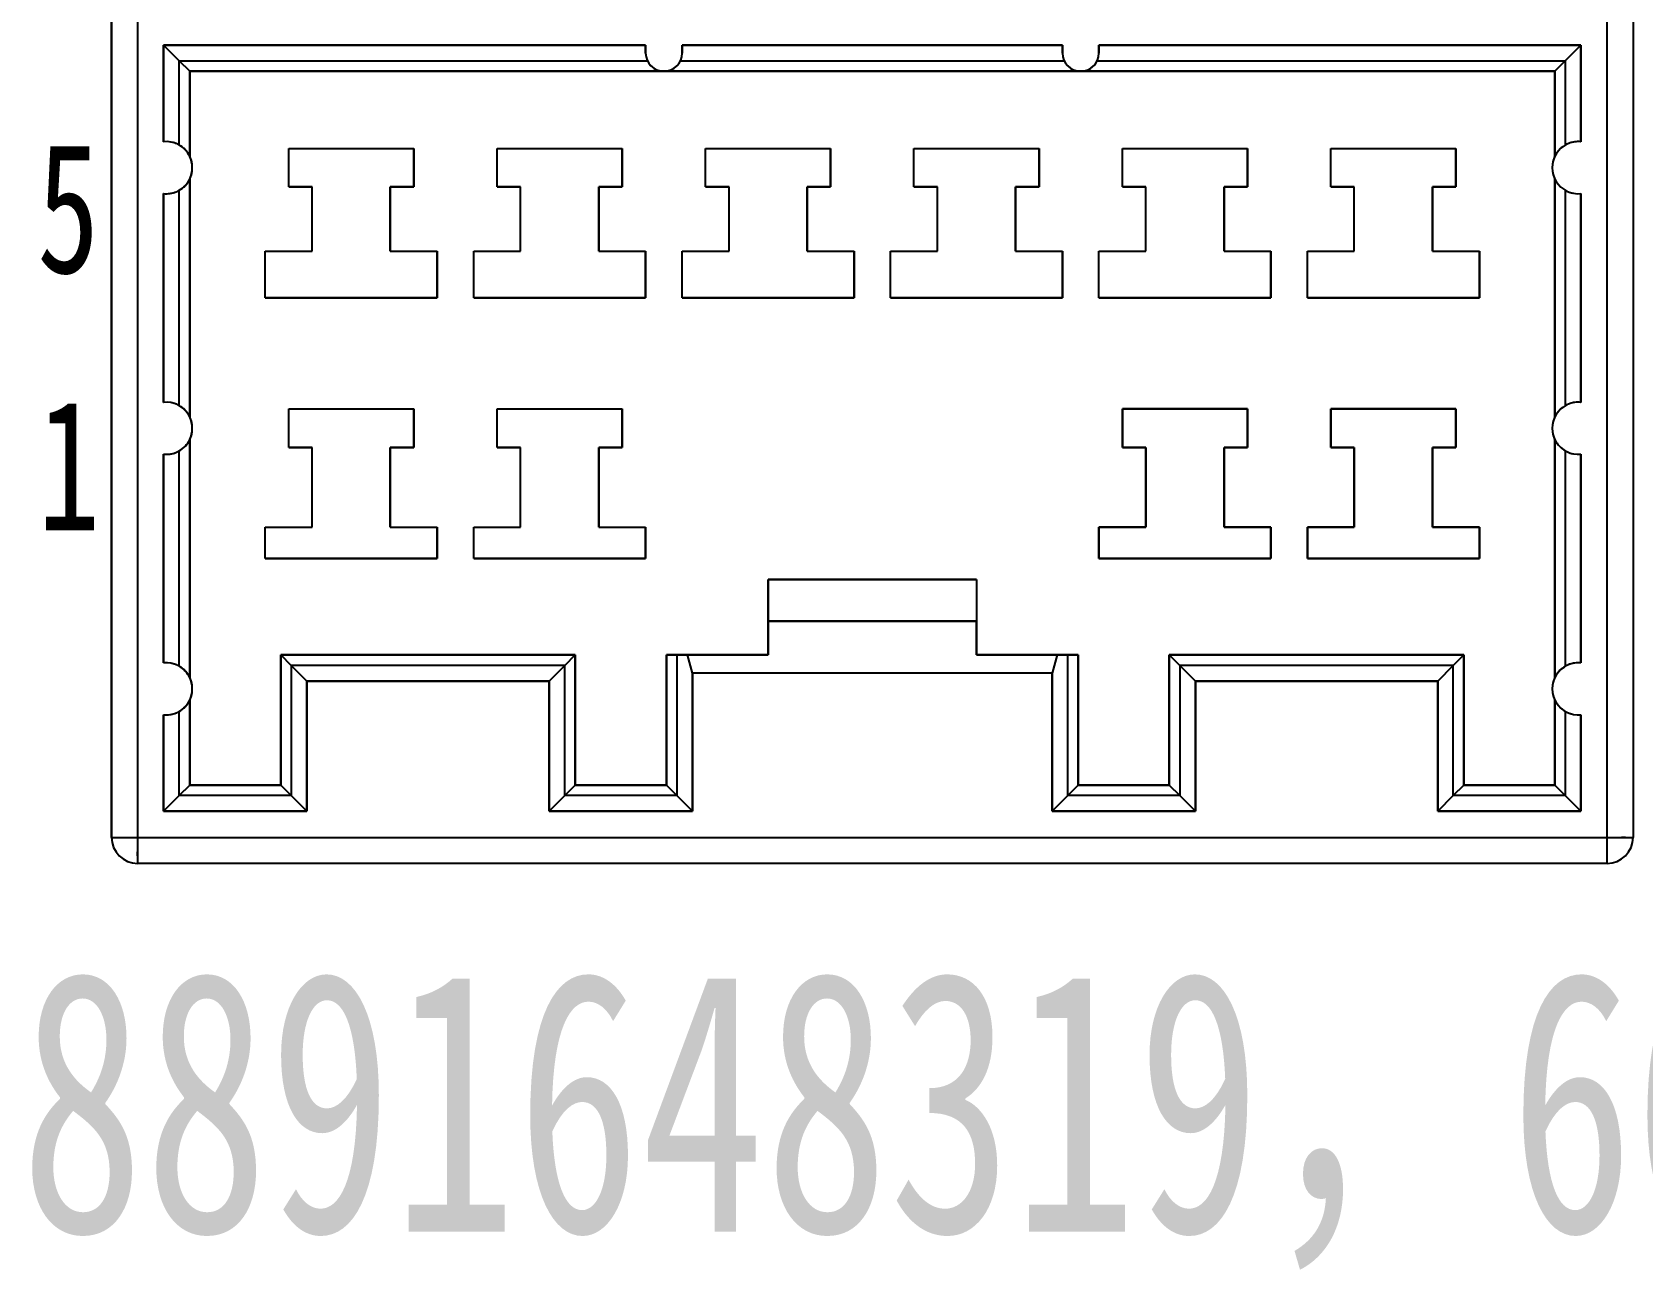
# Model space of a CAD drawing. Header units: inches. Extents: x 47316 to 59086, y 3141 to 11743.
# Drawn here: x 51186.99 to 51217.9, y 5975.89 to 5999.64 of the extents above; entities that cross this region are included whole.
import ezdxf

# ---------------------------------------------------------------- set-up
doc = ezdxf.new("R2010")
doc.units = ezdxf.units.IN
doc.header["$MEASUREMENT"] = 0
doc.styles.add('MtX_FangSong_GB2312', font='')
doc.styles.get('MtX_FangSong_GB2312').set_extended_font_data('FangSong_GB2312')

msp = doc.modelspace()

# ---------------------------------------------------------------- linework, layer by layer
at = {"color": 0, "lineweight": -2}
for p, q in [((51188.512, 5999.889), (51188.512, 5984.189)), ((51188.512, 5984.189), (51188.512, 5999.889)), ((51188.512, 5984.189), (51188.512, 5999.889)), ((51189.012, 5999.889), (51189.012, 5984.189)), ((51189.012, 5999.889), (51189.012, 5984.189)), ((51217.212, 5984.189), (51217.212, 5999.889)), ((51217.212, 5984.189), (51217.212, 5999.889)), ((51217.712, 5999.889), (51217.712, 5984.189)), ((51217.712, 5999.889), (51217.712, 5984.189)), ((51189.512, 5997.536), (51189.512, 5999.389)), ((51189.512, 5999.389), (51198.762, 5999.389)), ((51198.762, 5999.389), (51189.512, 5999.389)), ((51189.512, 5999.389), (51189.812, 5999.089)), ((51189.812, 5999.089), (51189.512, 5999.389)), ((51189.512, 5999.389), (51189.512, 5997.536)), ((51198.762, 5999.389), (51198.762, 5999.239)), ((51198.762, 5999.239), (51198.762, 5999.389)), ((51198.762, 5999.239), (51198.762, 5999.389)), ((51199.462, 5999.239), (51199.462, 5999.389)), ((51199.462, 5999.389), (51206.762, 5999.389)), ((51206.762, 5999.389), (51199.462, 5999.389)), ((51199.462, 5999.389), (51199.462, 5999.239)), ((51206.762, 5999.389), (51206.762, 5999.239)), ((51206.762, 5999.239), (51206.762, 5999.389)), ((51206.762, 5999.239), (51206.762, 5999.389)), ((51207.462, 5999.389), (51216.712, 5999.389)), ((51207.462, 5999.239), (51207.462, 5999.389)), ((51207.462, 5999.389), (51207.462, 5999.239)), ((51216.712, 5999.389), (51207.462, 5999.389)), ((51207.462, 5999.389), (51207.462, 5999.239)), ((51216.412, 5999.089), (51216.712, 5999.389)), ((51216.712, 5999.389), (51216.412, 5999.089)), ((51216.712, 5999.389), (51216.712, 5997.536)), ((51216.712, 5997.536), (51216.712, 5999.389)), ((51189.812, 5999.089), (51198.796, 5999.089)), ((51190.012, 5998.889), (51189.812, 5999.089)), ((51189.812, 5999.089), (51198.796, 5999.089)), ((51189.812, 5997.472), (51189.812, 5999.089)), ((51189.812, 5999.089), (51190.012, 5998.889)), ((51189.812, 5997.472), (51189.812, 5999.089)), ((51199.112, 5998.889), (51190.012, 5998.889)), ((51190.012, 5998.889), (51199.112, 5998.889)), ((51190.012, 5997.257), (51190.012, 5998.889)), ((51190.012, 5998.889), (51190.012, 5997.257)), ((51207.112, 5998.889), (51199.112, 5998.889)), ((51199.112, 5998.889), (51207.112, 5998.889)), ((51199.428, 5999.089), (51206.796, 5999.089)), ((51199.428, 5999.089), (51206.796, 5999.089)), ((51216.212, 5998.889), (51207.112, 5998.889)), ((51207.112, 5998.889), (51216.212, 5998.889)), ((51207.428, 5999.089), (51216.412, 5999.089)), ((51207.428, 5999.089), (51216.412, 5999.089)), ((51216.412, 5999.089), (51216.212, 5998.889)), ((51216.212, 5998.889), (51216.412, 5999.089)), ((51216.212, 5998.889), (51216.212, 5997.257)), ((51216.212, 5997.257), (51216.212, 5998.889)), ((51216.212, 5997.257), (51216.212, 5998.889)), ((51216.412, 5999.089), (51216.412, 5997.472)), ((51216.412, 5999.089), (51216.412, 5997.472)), ((51216.412, 5999.089), (51216.412, 5997.472)), ((51191.912, 5997.409), (51194.312, 5997.409)), ((51191.912, 5996.669), (51191.912, 5997.409)), ((51191.912, 5997.409), (51194.312, 5997.409)), ((51191.912, 5996.669), (51191.912, 5997.409)), ((51194.312, 5997.409), (51194.312, 5996.669)), ((51194.312, 5997.409), (51194.312, 5996.669)), ((51194.312, 5996.669), (51194.312, 5997.409)), ((51195.912, 5997.409), (51198.312, 5997.409)), ((51195.912, 5996.669), (51195.912, 5997.409)), ((51195.912, 5997.409), (51198.312, 5997.409)), ((51195.912, 5996.669), (51195.912, 5997.409)), ((51198.312, 5997.409), (51198.312, 5996.669)), ((51198.312, 5997.409), (51198.312, 5996.669)), ((51198.312, 5996.669), (51198.312, 5997.409)), ((51199.912, 5997.409), (51202.312, 5997.409)), ((51199.912, 5996.669), (51199.912, 5997.409)), ((51199.912, 5997.409), (51202.312, 5997.409)), ((51199.912, 5996.669), (51199.912, 5997.409)), ((51202.312, 5997.409), (51202.312, 5996.669)), ((51202.312, 5997.409), (51202.312, 5996.669)), ((51202.312, 5996.669), (51202.312, 5997.409)), ((51203.912, 5997.409), (51206.312, 5997.409)), ((51203.912, 5996.669), (51203.912, 5997.409)), ((51203.912, 5997.409), (51206.312, 5997.409)), ((51203.912, 5996.669), (51203.912, 5997.409)), ((51206.312, 5997.409), (51206.312, 5996.669)), ((51206.312, 5997.409), (51206.312, 5996.669)), ((51206.312, 5996.669), (51206.312, 5997.409)), ((51207.912, 5997.409), (51210.312, 5997.409)), ((51207.912, 5996.669), (51207.912, 5997.409)), ((51207.912, 5997.409), (51210.312, 5997.409)), ((51207.912, 5996.669), (51207.912, 5997.409)), ((51210.312, 5997.409), (51210.312, 5996.669)), ((51210.312, 5997.409), (51210.312, 5996.669)), ((51210.312, 5996.669), (51210.312, 5997.409)), ((51211.912, 5997.409), (51214.312, 5997.409)), ((51211.912, 5996.669), (51211.912, 5997.409)), ((51211.912, 5997.409), (51214.312, 5997.409)), ((51211.912, 5996.669), (51211.912, 5997.409)), ((51214.312, 5997.409), (51214.312, 5996.669)), ((51214.312, 5997.409), (51214.312, 5996.669)), ((51214.312, 5996.669), (51214.312, 5997.409)), ((51190.012, 5992.257), (51190.012, 5996.821)), ((51190.012, 5996.821), (51190.012, 5992.257)), ((51216.212, 5996.821), (51216.212, 5992.257)), ((51216.212, 5992.257), (51216.212, 5996.821)), ((51216.212, 5992.257), (51216.212, 5996.821)), ((51189.512, 5992.536), (51189.512, 5996.541)), ((51189.512, 5996.541), (51189.512, 5992.536)), ((51189.812, 5992.472), (51189.812, 5996.606)), ((51189.812, 5992.472), (51189.812, 5996.606)), ((51192.362, 5996.669), (51191.912, 5996.669)), ((51192.362, 5996.669), (51191.912, 5996.669)), ((51191.912, 5996.669), (51192.362, 5996.669)), ((51192.362, 5995.439), (51192.362, 5996.669)), ((51192.362, 5995.439), (51192.362, 5996.669)), ((51194.312, 5996.669), (51193.862, 5996.669)), ((51193.862, 5996.669), (51193.862, 5995.439)), ((51194.312, 5996.669), (51193.862, 5996.669)), ((51193.862, 5996.669), (51193.862, 5995.439)), ((51193.862, 5995.439), (51193.862, 5996.669)), ((51193.862, 5996.669), (51194.312, 5996.669)), ((51196.362, 5996.669), (51195.912, 5996.669)), ((51196.362, 5996.669), (51195.912, 5996.669)), ((51195.912, 5996.669), (51196.362, 5996.669)), ((51196.362, 5995.439), (51196.362, 5996.669)), ((51196.362, 5995.439), (51196.362, 5996.669)), ((51198.312, 5996.669), (51197.862, 5996.669)), ((51197.862, 5996.669), (51197.862, 5995.439)), ((51198.312, 5996.669), (51197.862, 5996.669)), ((51197.862, 5996.669), (51197.862, 5995.439)), ((51197.862, 5995.439), (51197.862, 5996.669)), ((51197.862, 5996.669), (51198.312, 5996.669)), ((51200.362, 5996.669), (51199.912, 5996.669)), ((51200.362, 5996.669), (51199.912, 5996.669)), ((51199.912, 5996.669), (51200.362, 5996.669)), ((51200.362, 5995.439), (51200.362, 5996.669)), ((51200.362, 5995.439), (51200.362, 5996.669)), ((51202.312, 5996.669), (51201.862, 5996.669)), ((51201.862, 5996.669), (51201.862, 5995.439)), ((51202.312, 5996.669), (51201.862, 5996.669)), ((51201.862, 5996.669), (51201.862, 5995.439)), ((51201.862, 5995.439), (51201.862, 5996.669)), ((51201.862, 5996.669), (51202.312, 5996.669)), ((51204.362, 5996.669), (51203.912, 5996.669)), ((51204.362, 5996.669), (51203.912, 5996.669)), ((51203.912, 5996.669), (51204.362, 5996.669)), ((51204.362, 5995.439), (51204.362, 5996.669)), ((51204.362, 5995.439), (51204.362, 5996.669)), ((51206.312, 5996.669), (51205.862, 5996.669)), ((51205.862, 5996.669), (51205.862, 5995.439)), ((51206.312, 5996.669), (51205.862, 5996.669)), ((51205.862, 5996.669), (51205.862, 5995.439)), ((51205.862, 5995.439), (51205.862, 5996.669)), ((51205.862, 5996.669), (51206.312, 5996.669)), ((51208.362, 5996.669), (51207.912, 5996.669)), ((51208.362, 5996.669), (51207.912, 5996.669)), ((51207.912, 5996.669), (51208.362, 5996.669)), ((51208.362, 5995.439), (51208.362, 5996.669)), ((51208.362, 5995.439), (51208.362, 5996.669)), ((51210.312, 5996.669), (51209.862, 5996.669)), ((51209.862, 5996.669), (51209.862, 5995.439)), ((51210.312, 5996.669), (51209.862, 5996.669)), ((51209.862, 5996.669), (51209.862, 5995.439)), ((51209.862, 5995.439), (51209.862, 5996.669)), ((51209.862, 5996.669), (51210.312, 5996.669)), ((51212.362, 5996.669), (51211.912, 5996.669)), ((51212.362, 5996.669), (51211.912, 5996.669)), ((51211.912, 5996.669), (51212.362, 5996.669)), ((51212.362, 5995.439), (51212.362, 5996.669)), ((51212.362, 5995.439), (51212.362, 5996.669)), ((51214.312, 5996.669), (51213.862, 5996.669)), ((51213.862, 5996.669), (51213.862, 5995.439)), ((51214.312, 5996.669), (51213.862, 5996.669)), ((51213.862, 5996.669), (51213.862, 5995.439)), ((51213.862, 5995.439), (51213.862, 5996.669)), ((51213.862, 5996.669), (51214.312, 5996.669)), ((51216.412, 5996.606), (51216.412, 5992.472)), ((51216.412, 5996.606), (51216.412, 5992.472)), ((51216.412, 5996.606), (51216.412, 5992.472)), ((51216.712, 5996.541), (51216.712, 5992.536)), ((51216.712, 5992.536), (51216.712, 5996.541)), ((51191.462, 5994.539), (51191.462, 5995.439)), ((51191.462, 5995.439), (51192.362, 5995.439)), ((51191.462, 5994.539), (51191.462, 5995.439)), ((51191.462, 5995.439), (51192.362, 5995.439)), ((51193.862, 5995.439), (51194.762, 5995.439)), ((51193.862, 5995.439), (51194.762, 5995.439)), ((51194.762, 5995.439), (51194.762, 5994.539)), ((51194.762, 5995.439), (51194.762, 5994.539)), ((51194.762, 5994.539), (51194.762, 5995.439)), ((51195.462, 5994.539), (51195.462, 5995.439)), ((51195.462, 5995.439), (51196.362, 5995.439)), ((51195.462, 5994.539), (51195.462, 5995.439)), ((51195.462, 5995.439), (51196.362, 5995.439)), ((51197.862, 5995.439), (51198.762, 5995.439)), ((51197.862, 5995.439), (51198.762, 5995.439)), ((51198.762, 5995.439), (51198.762, 5994.539)), ((51198.762, 5995.439), (51198.762, 5994.539)), ((51198.762, 5994.539), (51198.762, 5995.439)), ((51199.462, 5994.539), (51199.462, 5995.439)), ((51199.462, 5995.439), (51200.362, 5995.439)), ((51199.462, 5994.539), (51199.462, 5995.439)), ((51199.462, 5995.439), (51200.362, 5995.439)), ((51201.862, 5995.439), (51202.762, 5995.439)), ((51201.862, 5995.439), (51202.762, 5995.439)), ((51202.762, 5995.439), (51202.762, 5994.539)), ((51202.762, 5995.439), (51202.762, 5994.539)), ((51202.762, 5994.539), (51202.762, 5995.439)), ((51203.462, 5994.539), (51203.462, 5995.439)), ((51203.462, 5995.439), (51204.362, 5995.439)), ((51203.462, 5994.539), (51203.462, 5995.439)), ((51203.462, 5995.439), (51204.362, 5995.439)), ((51205.862, 5995.439), (51206.762, 5995.439)), ((51205.862, 5995.439), (51206.762, 5995.439)), ((51206.762, 5995.439), (51206.762, 5994.539)), ((51206.762, 5995.439), (51206.762, 5994.539)), ((51206.762, 5994.539), (51206.762, 5995.439)), ((51207.462, 5994.539), (51207.462, 5995.439)), ((51207.462, 5995.439), (51208.362, 5995.439)), ((51207.462, 5994.539), (51207.462, 5995.439)), ((51207.462, 5995.439), (51208.362, 5995.439)), ((51209.862, 5995.439), (51210.762, 5995.439)), ((51209.862, 5995.439), (51210.762, 5995.439)), ((51210.762, 5995.439), (51210.762, 5994.539)), ((51210.762, 5995.439), (51210.762, 5994.539)), ((51210.762, 5994.539), (51210.762, 5995.439)), ((51211.462, 5994.539), (51211.462, 5995.439)), ((51211.462, 5995.439), (51212.362, 5995.439)), ((51211.462, 5994.539), (51211.462, 5995.439)), ((51211.462, 5995.439), (51212.362, 5995.439)), ((51213.862, 5995.439), (51214.762, 5995.439)), ((51213.862, 5995.439), (51214.762, 5995.439)), ((51214.762, 5995.439), (51214.762, 5994.539)), ((51214.762, 5995.439), (51214.762, 5994.539)), ((51214.762, 5994.539), (51214.762, 5995.439)), ((51194.762, 5994.539), (51191.462, 5994.539)), ((51194.762, 5994.539), (51191.462, 5994.539)), ((51191.462, 5994.539), (51194.762, 5994.539)), ((51198.762, 5994.539), (51195.462, 5994.539)), ((51198.762, 5994.539), (51195.462, 5994.539)), ((51195.462, 5994.539), (51198.762, 5994.539)), ((51202.762, 5994.539), (51199.462, 5994.539)), ((51202.762, 5994.539), (51199.462, 5994.539)), ((51199.462, 5994.539), (51202.762, 5994.539)), ((51206.762, 5994.539), (51203.462, 5994.539)), ((51206.762, 5994.539), (51203.462, 5994.539)), ((51203.462, 5994.539), (51206.762, 5994.539)), ((51210.762, 5994.539), (51207.462, 5994.539)), ((51210.762, 5994.539), (51207.462, 5994.539)), ((51207.462, 5994.539), (51210.762, 5994.539)), ((51214.762, 5994.539), (51211.462, 5994.539)), ((51214.762, 5994.539), (51211.462, 5994.539)), ((51211.462, 5994.539), (51214.762, 5994.539)), ((51191.912, 5992.409), (51194.312, 5992.409)), ((51191.912, 5991.669), (51191.912, 5992.409)), ((51191.912, 5992.409), (51194.312, 5992.409)), ((51191.912, 5991.669), (51191.912, 5992.409)), ((51194.312, 5992.409), (51194.312, 5991.669)), ((51194.312, 5992.409), (51194.312, 5991.669)), ((51194.312, 5991.669), (51194.312, 5992.409)), ((51195.912, 5992.409), (51198.312, 5992.409)), ((51195.912, 5991.669), (51195.912, 5992.409)), ((51195.912, 5992.409), (51198.312, 5992.409)), ((51195.912, 5991.669), (51195.912, 5992.409)), ((51198.312, 5992.409), (51198.312, 5991.669)), ((51198.312, 5992.409), (51198.312, 5991.669)), ((51198.312, 5991.669), (51198.312, 5992.409)), ((51207.912, 5992.409), (51210.312, 5992.409)), ((51207.912, 5991.669), (51207.912, 5992.409)), ((51210.312, 5992.409), (51207.912, 5992.409)), ((51207.912, 5992.409), (51207.912, 5991.669)), ((51210.312, 5992.409), (51210.312, 5991.669)), ((51210.312, 5992.409), (51210.312, 5991.669)), ((51210.312, 5991.669), (51210.312, 5992.409)), ((51211.912, 5992.409), (51214.312, 5992.409)), ((51211.912, 5991.669), (51211.912, 5992.409)), ((51214.312, 5992.409), (51211.912, 5992.409)), ((51211.912, 5992.409), (51211.912, 5991.669)), ((51214.312, 5992.409), (51214.312, 5991.669)), ((51214.312, 5992.409), (51214.312, 5991.669)), ((51214.312, 5991.669), (51214.312, 5992.409)), ((51190.012, 5987.257), (51190.012, 5991.821)), ((51190.012, 5991.821), (51190.012, 5987.257)), ((51216.212, 5991.821), (51216.212, 5987.257)), ((51216.212, 5987.257), (51216.212, 5991.821)), ((51216.212, 5987.257), (51216.212, 5991.821)), ((51189.512, 5987.536), (51189.512, 5991.541)), ((51189.512, 5991.541), (51189.512, 5987.536)), ((51189.812, 5987.472), (51189.812, 5991.606)), ((51189.812, 5987.472), (51189.812, 5991.606)), ((51192.362, 5991.669), (51191.912, 5991.669)), ((51192.362, 5991.669), (51191.912, 5991.669)), ((51191.912, 5991.669), (51192.362, 5991.669)), ((51192.362, 5990.139), (51192.362, 5991.669)), ((51192.362, 5990.139), (51192.362, 5991.669)), ((51194.312, 5991.669), (51193.862, 5991.669)), ((51193.862, 5991.669), (51193.862, 5990.139)), ((51194.312, 5991.669), (51193.862, 5991.669)), ((51193.862, 5991.669), (51193.862, 5990.139)), ((51193.862, 5990.139), (51193.862, 5991.669)), ((51193.862, 5991.669), (51194.312, 5991.669)), ((51196.362, 5991.669), (51195.912, 5991.669)), ((51196.362, 5991.669), (51195.912, 5991.669)), ((51195.912, 5991.669), (51196.362, 5991.669)), ((51196.362, 5990.139), (51196.362, 5991.669)), ((51196.362, 5990.139), (51196.362, 5991.669)), ((51198.312, 5991.669), (51197.862, 5991.669)), ((51197.862, 5991.669), (51197.862, 5990.139)), ((51198.312, 5991.669), (51197.862, 5991.669)), ((51197.862, 5991.669), (51197.862, 5990.139)), ((51197.862, 5990.139), (51197.862, 5991.669)), ((51197.862, 5991.669), (51198.312, 5991.669)), ((51208.362, 5991.669), (51207.912, 5991.669)), ((51208.362, 5991.669), (51207.912, 5991.669)), ((51207.912, 5991.669), (51208.362, 5991.669)), ((51208.362, 5990.139), (51208.362, 5991.669)), ((51208.362, 5991.669), (51208.362, 5990.139)), ((51210.312, 5991.669), (51209.862, 5991.669)), ((51209.862, 5991.669), (51209.862, 5990.139)), ((51210.312, 5991.669), (51209.862, 5991.669)), ((51209.862, 5991.669), (51209.862, 5990.139)), ((51209.862, 5991.669), (51210.312, 5991.669)), ((51209.862, 5990.139), (51209.862, 5991.669)), ((51212.362, 5991.669), (51211.912, 5991.669)), ((51212.362, 5991.669), (51211.912, 5991.669)), ((51211.912, 5991.669), (51212.362, 5991.669)), ((51212.362, 5990.139), (51212.362, 5991.669)), ((51212.362, 5991.669), (51212.362, 5990.139)), ((51214.312, 5991.669), (51213.862, 5991.669)), ((51213.862, 5991.669), (51213.862, 5990.139)), ((51214.312, 5991.669), (51213.862, 5991.669)), ((51213.862, 5991.669), (51213.862, 5990.139)), ((51213.862, 5991.669), (51214.312, 5991.669)), ((51213.862, 5990.139), (51213.862, 5991.669)), ((51216.412, 5991.606), (51216.412, 5987.472)), ((51216.412, 5991.606), (51216.412, 5987.472)), ((51216.412, 5991.606), (51216.412, 5987.472)), ((51216.712, 5991.541), (51216.712, 5987.536)), ((51216.712, 5987.536), (51216.712, 5991.541)), ((51191.462, 5989.539), (51191.462, 5990.139)), ((51191.462, 5990.139), (51192.362, 5990.139)), ((51191.462, 5989.539), (51191.462, 5990.139)), ((51191.462, 5990.139), (51192.362, 5990.139)), ((51193.862, 5990.139), (51194.762, 5990.139)), ((51193.862, 5990.139), (51194.762, 5990.139)), ((51194.762, 5990.139), (51194.762, 5989.539)), ((51194.762, 5990.139), (51194.762, 5989.539)), ((51194.762, 5989.539), (51194.762, 5990.139)), ((51195.462, 5989.539), (51195.462, 5990.139)), ((51195.462, 5990.139), (51196.362, 5990.139)), ((51195.462, 5989.539), (51195.462, 5990.139)), ((51195.462, 5990.139), (51196.362, 5990.139)), ((51197.862, 5990.139), (51198.762, 5990.139)), ((51197.862, 5990.139), (51198.762, 5990.139)), ((51198.762, 5990.139), (51198.762, 5989.539)), ((51198.762, 5990.139), (51198.762, 5989.539)), ((51198.762, 5989.539), (51198.762, 5990.139)), ((51207.462, 5989.539), (51207.462, 5990.139)), ((51207.462, 5990.139), (51208.362, 5990.139)), ((51207.462, 5990.139), (51207.462, 5989.539)), ((51208.362, 5990.139), (51207.462, 5990.139)), ((51209.862, 5990.139), (51210.762, 5990.139)), ((51210.762, 5990.139), (51209.862, 5990.139)), ((51210.762, 5990.139), (51210.762, 5989.539)), ((51210.762, 5990.139), (51210.762, 5989.539)), ((51210.762, 5989.539), (51210.762, 5990.139)), ((51211.462, 5989.539), (51211.462, 5990.139)), ((51211.462, 5990.139), (51212.362, 5990.139)), ((51211.462, 5990.139), (51211.462, 5989.539)), ((51212.362, 5990.139), (51211.462, 5990.139)), ((51213.862, 5990.139), (51214.762, 5990.139)), ((51214.762, 5990.139), (51213.862, 5990.139)), ((51214.762, 5990.139), (51214.762, 5989.539)), ((51214.762, 5990.139), (51214.762, 5989.539)), ((51214.762, 5989.539), (51214.762, 5990.139)), ((51194.762, 5989.539), (51191.462, 5989.539)), ((51194.762, 5989.539), (51191.462, 5989.539)), ((51191.462, 5989.539), (51194.762, 5989.539)), ((51198.762, 5989.539), (51195.462, 5989.539)), ((51198.762, 5989.539), (51195.462, 5989.539)), ((51195.462, 5989.539), (51198.762, 5989.539)), ((51210.762, 5989.539), (51207.462, 5989.539)), ((51210.762, 5989.539), (51207.462, 5989.539)), ((51207.462, 5989.539), (51210.762, 5989.539)), ((51214.762, 5989.539), (51211.462, 5989.539)), ((51214.762, 5989.539), (51211.462, 5989.539)), ((51211.462, 5989.539), (51214.762, 5989.539)), ((51201.112, 5987.689), (51201.112, 5989.139)), ((51201.112, 5989.139), (51205.112, 5989.139)), ((51201.112, 5989.139), (51201.112, 5987.689)), ((51205.112, 5989.139), (51201.112, 5989.139)), ((51205.112, 5989.139), (51205.112, 5988.339)), ((51205.112, 5989.139), (51205.112, 5988.339)), ((51205.112, 5989.139), (51205.112, 5988.339)), ((51201.112, 5987.689), (51201.112, 5988.339)), ((51201.112, 5988.339), (51205.112, 5988.339)), ((51205.112, 5988.339), (51201.112, 5988.339)), ((51201.112, 5988.339), (51201.112, 5987.689)), ((51201.112, 5988.339), (51201.112, 5987.689)), ((51205.112, 5988.339), (51201.112, 5988.339)), ((51205.112, 5988.339), (51205.112, 5987.689)), ((51205.112, 5987.689), (51205.112, 5988.339)), ((51191.762, 5985.189), (51191.762, 5987.689)), ((51191.762, 5987.689), (51197.412, 5987.689)), ((51191.762, 5987.689), (51191.762, 5985.189)), ((51191.762, 5985.189), (51191.762, 5987.689)), ((51191.762, 5987.689), (51191.962, 5987.489)), ((51191.762, 5987.689), (51197.412, 5987.689)), ((51191.962, 5987.489), (51191.762, 5987.689)), ((51197.412, 5987.689), (51191.762, 5987.689)), ((51197.212, 5987.489), (51191.962, 5987.489)), ((51191.962, 5987.489), (51192.262, 5987.189)), ((51192.262, 5987.189), (51191.962, 5987.489)), ((51191.962, 5987.489), (51191.962, 5984.989)), ((51191.962, 5987.489), (51191.962, 5984.989)), ((51197.212, 5987.489), (51191.962, 5987.489)), ((51197.212, 5987.489), (51191.962, 5987.489)), ((51191.962, 5987.489), (51191.962, 5984.989)), ((51197.212, 5987.489), (51196.912, 5987.189)), ((51196.912, 5987.189), (51197.212, 5987.489)), ((51197.412, 5987.689), (51197.212, 5987.489)), ((51197.212, 5987.489), (51197.412, 5987.689)), ((51197.212, 5984.989), (51197.212, 5987.489)), ((51197.212, 5984.989), (51197.212, 5987.489)), ((51197.412, 5985.189), (51197.412, 5987.689)), ((51197.412, 5987.689), (51197.412, 5985.189)), ((51199.162, 5985.189), (51199.162, 5987.689)), ((51199.162, 5987.689), (51201.112, 5987.689)), ((51199.162, 5987.689), (51199.162, 5985.189)), ((51199.162, 5985.189), (51199.162, 5987.689)), ((51199.162, 5987.689), (51199.362, 5987.689)), ((51199.362, 5987.689), (51199.162, 5987.689)), ((51199.566, 5987.689), (51199.362, 5987.689)), ((51199.362, 5987.689), (51199.362, 5984.989)), ((51199.362, 5987.689), (51199.362, 5984.989)), ((51199.566, 5987.689), (51199.362, 5987.689)), ((51199.362, 5987.689), (51199.362, 5984.989)), ((51199.662, 5987.339), (51199.566, 5987.689)), ((51199.566, 5987.689), (51201.112, 5987.689)), ((51199.662, 5987.339), (51199.566, 5987.689)), ((51201.112, 5987.689), (51199.566, 5987.689)), ((51205.112, 5987.689), (51207.062, 5987.689)), ((51205.112, 5987.689), (51206.657, 5987.689)), ((51206.657, 5987.689), (51205.112, 5987.689)), ((51206.657, 5987.689), (51206.562, 5987.339)), ((51206.657, 5987.689), (51206.562, 5987.339)), ((51206.862, 5987.689), (51206.657, 5987.689)), ((51206.862, 5987.689), (51206.657, 5987.689)), ((51206.862, 5984.989), (51206.862, 5987.689)), ((51207.062, 5987.689), (51206.862, 5987.689)), ((51206.862, 5987.689), (51207.062, 5987.689)), ((51206.862, 5984.989), (51206.862, 5987.689)), ((51207.062, 5985.189), (51207.062, 5987.689)), ((51207.062, 5987.689), (51207.062, 5985.189)), ((51208.812, 5985.189), (51208.812, 5987.689)), ((51208.812, 5987.689), (51214.462, 5987.689)), ((51208.812, 5987.689), (51208.812, 5985.189)), ((51208.812, 5985.189), (51208.812, 5987.689)), ((51208.812, 5987.689), (51209.012, 5987.489)), ((51208.812, 5987.689), (51214.462, 5987.689)), ((51209.012, 5987.489), (51208.812, 5987.689)), ((51214.462, 5987.689), (51208.812, 5987.689)), ((51214.262, 5987.489), (51209.012, 5987.489)), ((51214.262, 5987.489), (51209.012, 5987.489)), ((51209.012, 5987.489), (51209.312, 5987.189)), ((51209.312, 5987.189), (51209.012, 5987.489)), ((51209.012, 5987.489), (51209.012, 5984.989)), ((51209.012, 5987.489), (51209.012, 5984.989)), ((51214.262, 5987.489), (51209.012, 5987.489)), ((51209.012, 5987.489), (51209.012, 5984.989)), ((51214.262, 5987.489), (51213.962, 5987.189)), ((51213.962, 5987.189), (51214.262, 5987.489)), ((51214.462, 5987.689), (51214.262, 5987.489)), ((51214.262, 5987.489), (51214.462, 5987.689)), ((51214.262, 5984.989), (51214.262, 5987.489)), ((51214.262, 5984.989), (51214.262, 5987.489)), ((51214.462, 5985.189), (51214.462, 5987.689)), ((51214.462, 5987.689), (51214.462, 5985.189)), ((51196.912, 5987.189), (51192.262, 5987.189)), ((51192.262, 5987.189), (51192.262, 5984.689)), ((51192.262, 5987.189), (51196.912, 5987.189)), ((51192.262, 5984.689), (51192.262, 5987.189)), ((51196.912, 5984.689), (51196.912, 5987.189)), ((51196.912, 5987.189), (51196.912, 5984.689)), ((51206.562, 5987.339), (51199.662, 5987.339)), ((51199.662, 5987.339), (51199.662, 5984.689)), ((51206.562, 5987.339), (51199.662, 5987.339)), ((51199.662, 5984.689), (51199.662, 5987.339)), ((51206.562, 5984.689), (51206.562, 5987.339)), ((51206.562, 5987.339), (51206.562, 5984.689)), ((51213.962, 5987.189), (51209.312, 5987.189)), ((51209.312, 5987.189), (51209.312, 5984.689)), ((51209.312, 5987.189), (51213.962, 5987.189)), ((51209.312, 5984.689), (51209.312, 5987.189)), ((51213.962, 5984.689), (51213.962, 5987.189)), ((51213.962, 5987.189), (51213.962, 5984.689)), ((51189.512, 5984.689), (51189.512, 5986.541)), ((51189.512, 5986.541), (51189.512, 5984.689)), ((51189.812, 5984.989), (51189.812, 5986.606)), ((51189.812, 5984.989), (51189.812, 5986.606)), ((51190.012, 5985.189), (51190.012, 5986.821)), ((51190.012, 5986.821), (51190.012, 5985.189)), ((51216.212, 5986.821), (51216.212, 5985.189)), ((51216.212, 5985.189), (51216.212, 5986.821)), ((51216.212, 5985.189), (51216.212, 5986.821)), ((51216.412, 5986.606), (51216.412, 5984.989)), ((51216.412, 5986.606), (51216.412, 5984.989)), ((51216.412, 5986.606), (51216.412, 5984.989)), ((51216.712, 5986.541), (51216.712, 5984.689)), ((51216.712, 5984.689), (51216.712, 5986.541)), ((51189.812, 5984.989), (51189.512, 5984.689)), ((51189.512, 5984.689), (51189.812, 5984.989)), ((51189.812, 5984.989), (51190.012, 5985.189)), ((51190.012, 5985.189), (51189.812, 5984.989)), ((51191.962, 5984.989), (51189.812, 5984.989)), ((51191.962, 5984.989), (51189.812, 5984.989)), ((51191.962, 5984.989), (51189.812, 5984.989)), ((51190.012, 5985.189), (51191.762, 5985.189)), ((51190.012, 5985.189), (51191.762, 5985.189)), ((51191.762, 5985.189), (51190.012, 5985.189)), ((51191.762, 5985.189), (51191.962, 5984.989)), ((51191.962, 5984.989), (51191.762, 5985.189)), ((51191.962, 5984.989), (51192.262, 5984.689)), ((51192.262, 5984.689), (51191.962, 5984.989)), ((51197.212, 5984.989), (51196.912, 5984.689)), ((51196.912, 5984.689), (51197.212, 5984.989)), ((51197.412, 5985.189), (51197.212, 5984.989)), ((51197.212, 5984.989), (51197.412, 5985.189)), ((51199.362, 5984.989), (51197.212, 5984.989)), ((51199.362, 5984.989), (51197.212, 5984.989)), ((51199.362, 5984.989), (51197.212, 5984.989)), ((51197.412, 5985.189), (51199.162, 5985.189)), ((51197.412, 5985.189), (51199.162, 5985.189)), ((51199.162, 5985.189), (51197.412, 5985.189)), ((51199.162, 5985.189), (51199.362, 5984.989)), ((51199.362, 5984.989), (51199.162, 5985.189)), ((51199.362, 5984.989), (51199.662, 5984.689)), ((51199.662, 5984.689), (51199.362, 5984.989)), ((51206.862, 5984.989), (51206.562, 5984.689)), ((51206.562, 5984.689), (51206.862, 5984.989)), ((51207.062, 5985.189), (51206.862, 5984.989)), ((51206.862, 5984.989), (51207.062, 5985.189)), ((51209.012, 5984.989), (51206.862, 5984.989)), ((51209.012, 5984.989), (51206.862, 5984.989)), ((51209.012, 5984.989), (51206.862, 5984.989)), ((51207.062, 5985.189), (51208.812, 5985.189)), ((51207.062, 5985.189), (51208.812, 5985.189)), ((51208.812, 5985.189), (51207.062, 5985.189)), ((51208.812, 5985.189), (51209.012, 5984.989)), ((51209.012, 5984.989), (51208.812, 5985.189)), ((51209.012, 5984.989), (51209.312, 5984.689)), ((51209.312, 5984.689), (51209.012, 5984.989)), ((51214.262, 5984.989), (51213.962, 5984.689)), ((51213.962, 5984.689), (51214.262, 5984.989)), ((51214.462, 5985.189), (51214.262, 5984.989)), ((51214.262, 5984.989), (51214.462, 5985.189)), ((51216.412, 5984.989), (51214.262, 5984.989)), ((51216.412, 5984.989), (51214.262, 5984.989)), ((51216.412, 5984.989), (51214.262, 5984.989)), ((51214.462, 5985.189), (51216.212, 5985.189)), ((51214.462, 5985.189), (51216.212, 5985.189)), ((51216.212, 5985.189), (51214.462, 5985.189)), ((51216.412, 5984.989), (51216.212, 5985.189)), ((51216.212, 5985.189), (51216.412, 5984.989)), ((51216.412, 5984.989), (51216.712, 5984.689)), ((51216.712, 5984.689), (51216.412, 5984.989)), ((51192.262, 5984.689), (51189.512, 5984.689)), ((51189.512, 5984.689), (51192.262, 5984.689)), ((51199.662, 5984.689), (51196.912, 5984.689)), ((51196.912, 5984.689), (51199.662, 5984.689)), ((51209.312, 5984.689), (51206.562, 5984.689)), ((51206.562, 5984.689), (51209.312, 5984.689)), ((51216.712, 5984.689), (51213.962, 5984.689)), ((51213.962, 5984.689), (51216.712, 5984.689)), ((51188.512, 5984.189), (51189.012, 5984.189)), ((51188.512, 5984.189), (51189.012, 5984.189)), ((51189.012, 5984.189), (51217.212, 5984.189)), ((51189.012, 5984.189), (51189.012, 5983.689)), ((51189.012, 5984.189), (51217.212, 5984.189)), ((51189.012, 5984.189), (51189.012, 5983.689)), ((51217.212, 5984.189), (51217.712, 5984.189)), ((51217.212, 5983.689), (51217.212, 5984.189)), ((51217.212, 5983.689), (51217.212, 5984.189)), ((51217.212, 5984.189), (51217.712, 5984.189)), ((51217.567, 5984.188), (51217.49, 5984.189)), ((51189.011, 5983.836), (51189.012, 5983.912)), ((51189.012, 5983.911), (51189.012, 5983.774)), ((51217.212, 5983.689), (51189.012, 5983.689)), ((51217.212, 5983.689), (51189.012, 5983.689))]:
    msp.add_line(p, q, dxfattribs=at)
for centre, radius, start, end in [((51199.112, 5999.239), 0.35, 180.0352, 359.9648), ((51199.112, 5999.239), 0.35, 180, 360), ((51207.112, 5999.239), 0.35, 180.0352, 359.9648), ((51207.112, 5999.239), 0.35, 180, 360), ((51199.112, 5999.239), 0.35, 205.3644, 270.012), ((51199.112, 5999.239), 0.35, 269.9906, 334.6323), ((51207.112, 5999.239), 0.35, 205.3644, 270.012), ((51207.112, 5999.239), 0.35, 269.9906, 334.6323), ((51189.562, 5997.039), 0.5, 264.2822, 95.7178), ((51189.562, 5997.039), 0.5, 264.2608, 95.7392), ((51189.563, 5997.045), 0.494, 66.8134, 77.2896), ((51189.572, 5997.048), 0.487, 25.4263, 57.1478), ((51216.662, 5997.039), 0.5, 84.2822, 275.7178), ((51216.662, 5997.039), 0.5, 84.2608, 275.7392), ((51216.652, 5997.048), 0.487, 122.7024, 154.5725), ((51216.661, 5997.041), 0.498, 84.1891, 113.1119), ((51189.56, 5997.039), 0.501, 334.2292, 25.7708), ((51216.644, 5997.045), 0.481, 153.874, 166.7441), ((51189.568, 5997.033), 0.492, 299.7145, 334.4367), ((51216.644, 5997.033), 0.481, 193.3277, 206.1268), ((51216.658, 5997.034), 0.494, 205.5694, 230.9653), ((51189.562, 5997.037), 0.498, 264.1898, 292.9762), ((51216.661, 5997.033), 0.494, 246.8711, 257.2415), ((51189.562, 5992.039), 0.5, 264.2822, 95.7178), ((51189.562, 5992.039), 0.5, 264.2608, 95.7392), ((51189.563, 5992.045), 0.494, 66.8134, 77.2896), ((51189.572, 5992.048), 0.487, 25.4263, 57.1478), ((51216.662, 5992.039), 0.5, 84.2822, 275.7178), ((51216.662, 5992.039), 0.5, 84.2608, 275.7392), ((51216.652, 5992.048), 0.487, 122.7024, 154.5725), ((51216.661, 5992.041), 0.498, 84.1891, 113.1119), ((51189.56, 5992.039), 0.501, 334.2292, 25.7708), ((51216.644, 5992.045), 0.481, 153.874, 166.7441), ((51189.568, 5992.033), 0.492, 299.7145, 334.4367), ((51216.644, 5992.033), 0.481, 193.3277, 206.1268), ((51216.658, 5992.034), 0.494, 205.5694, 230.9653), ((51189.562, 5992.037), 0.498, 264.1898, 292.9762), ((51216.661, 5992.033), 0.494, 246.8711, 257.2415), ((51189.562, 5987.039), 0.5, 264.2822, 95.7178), ((51189.562, 5987.039), 0.5, 264.2608, 95.7392), ((51189.563, 5987.045), 0.494, 66.8134, 77.2896), ((51189.572, 5987.048), 0.487, 25.4263, 57.1478), ((51216.662, 5987.039), 0.5, 84.2822, 275.7178), ((51216.662, 5987.039), 0.5, 84.2608, 275.7392), ((51216.652, 5987.048), 0.487, 122.7024, 154.5725), ((51216.661, 5987.041), 0.498, 84.1891, 113.1119), ((51189.56, 5987.039), 0.501, 334.2292, 25.7708), ((51216.644, 5987.045), 0.481, 153.874, 166.7441), ((51216.644, 5987.033), 0.481, 193.3277, 206.1268), ((51189.562, 5987.037), 0.498, 264.1898, 292.9762), ((51189.568, 5987.033), 0.492, 299.7145, 334.4367), ((51216.658, 5987.034), 0.494, 205.5694, 230.9653), ((51216.661, 5987.033), 0.494, 246.8711, 257.2415), ((51189.012, 5984.189), 0.5, 180, 270), ((51189.012, 5984.189), 0.5, 180, 270), ((51189.012, 5984.189), 0.5, 180, 270), ((51217.212, 5984.189), 0.5, 270, 0), ((51217.212, 5984.189), 0.5, 270, 0), ((51217.212, 5984.189), 0.5, 270, 360)]:
    msp.add_arc(centre, radius, start, end, dxfattribs=at)

# ---------------------------------------------------------------- texts
at = {"style": 'MtX_FangSong_GB2312', "width": 0.7}
for s, p in [('5', (51187.083, 5995.021)), ('1', (51187.098, 5990.082))]:
    msp.add_text(s, height=2.5, dxfattribs=at).set_placement(p)
at = {"color": 0, "style": 'MtX_FangSong_GB2312', "width": 0.7}
msp.add_text('8891648319，6608063790', height=5, dxfattribs=at).set_placement((51186.761, 5976.621))

doc.saveas('drawing.dxf')
